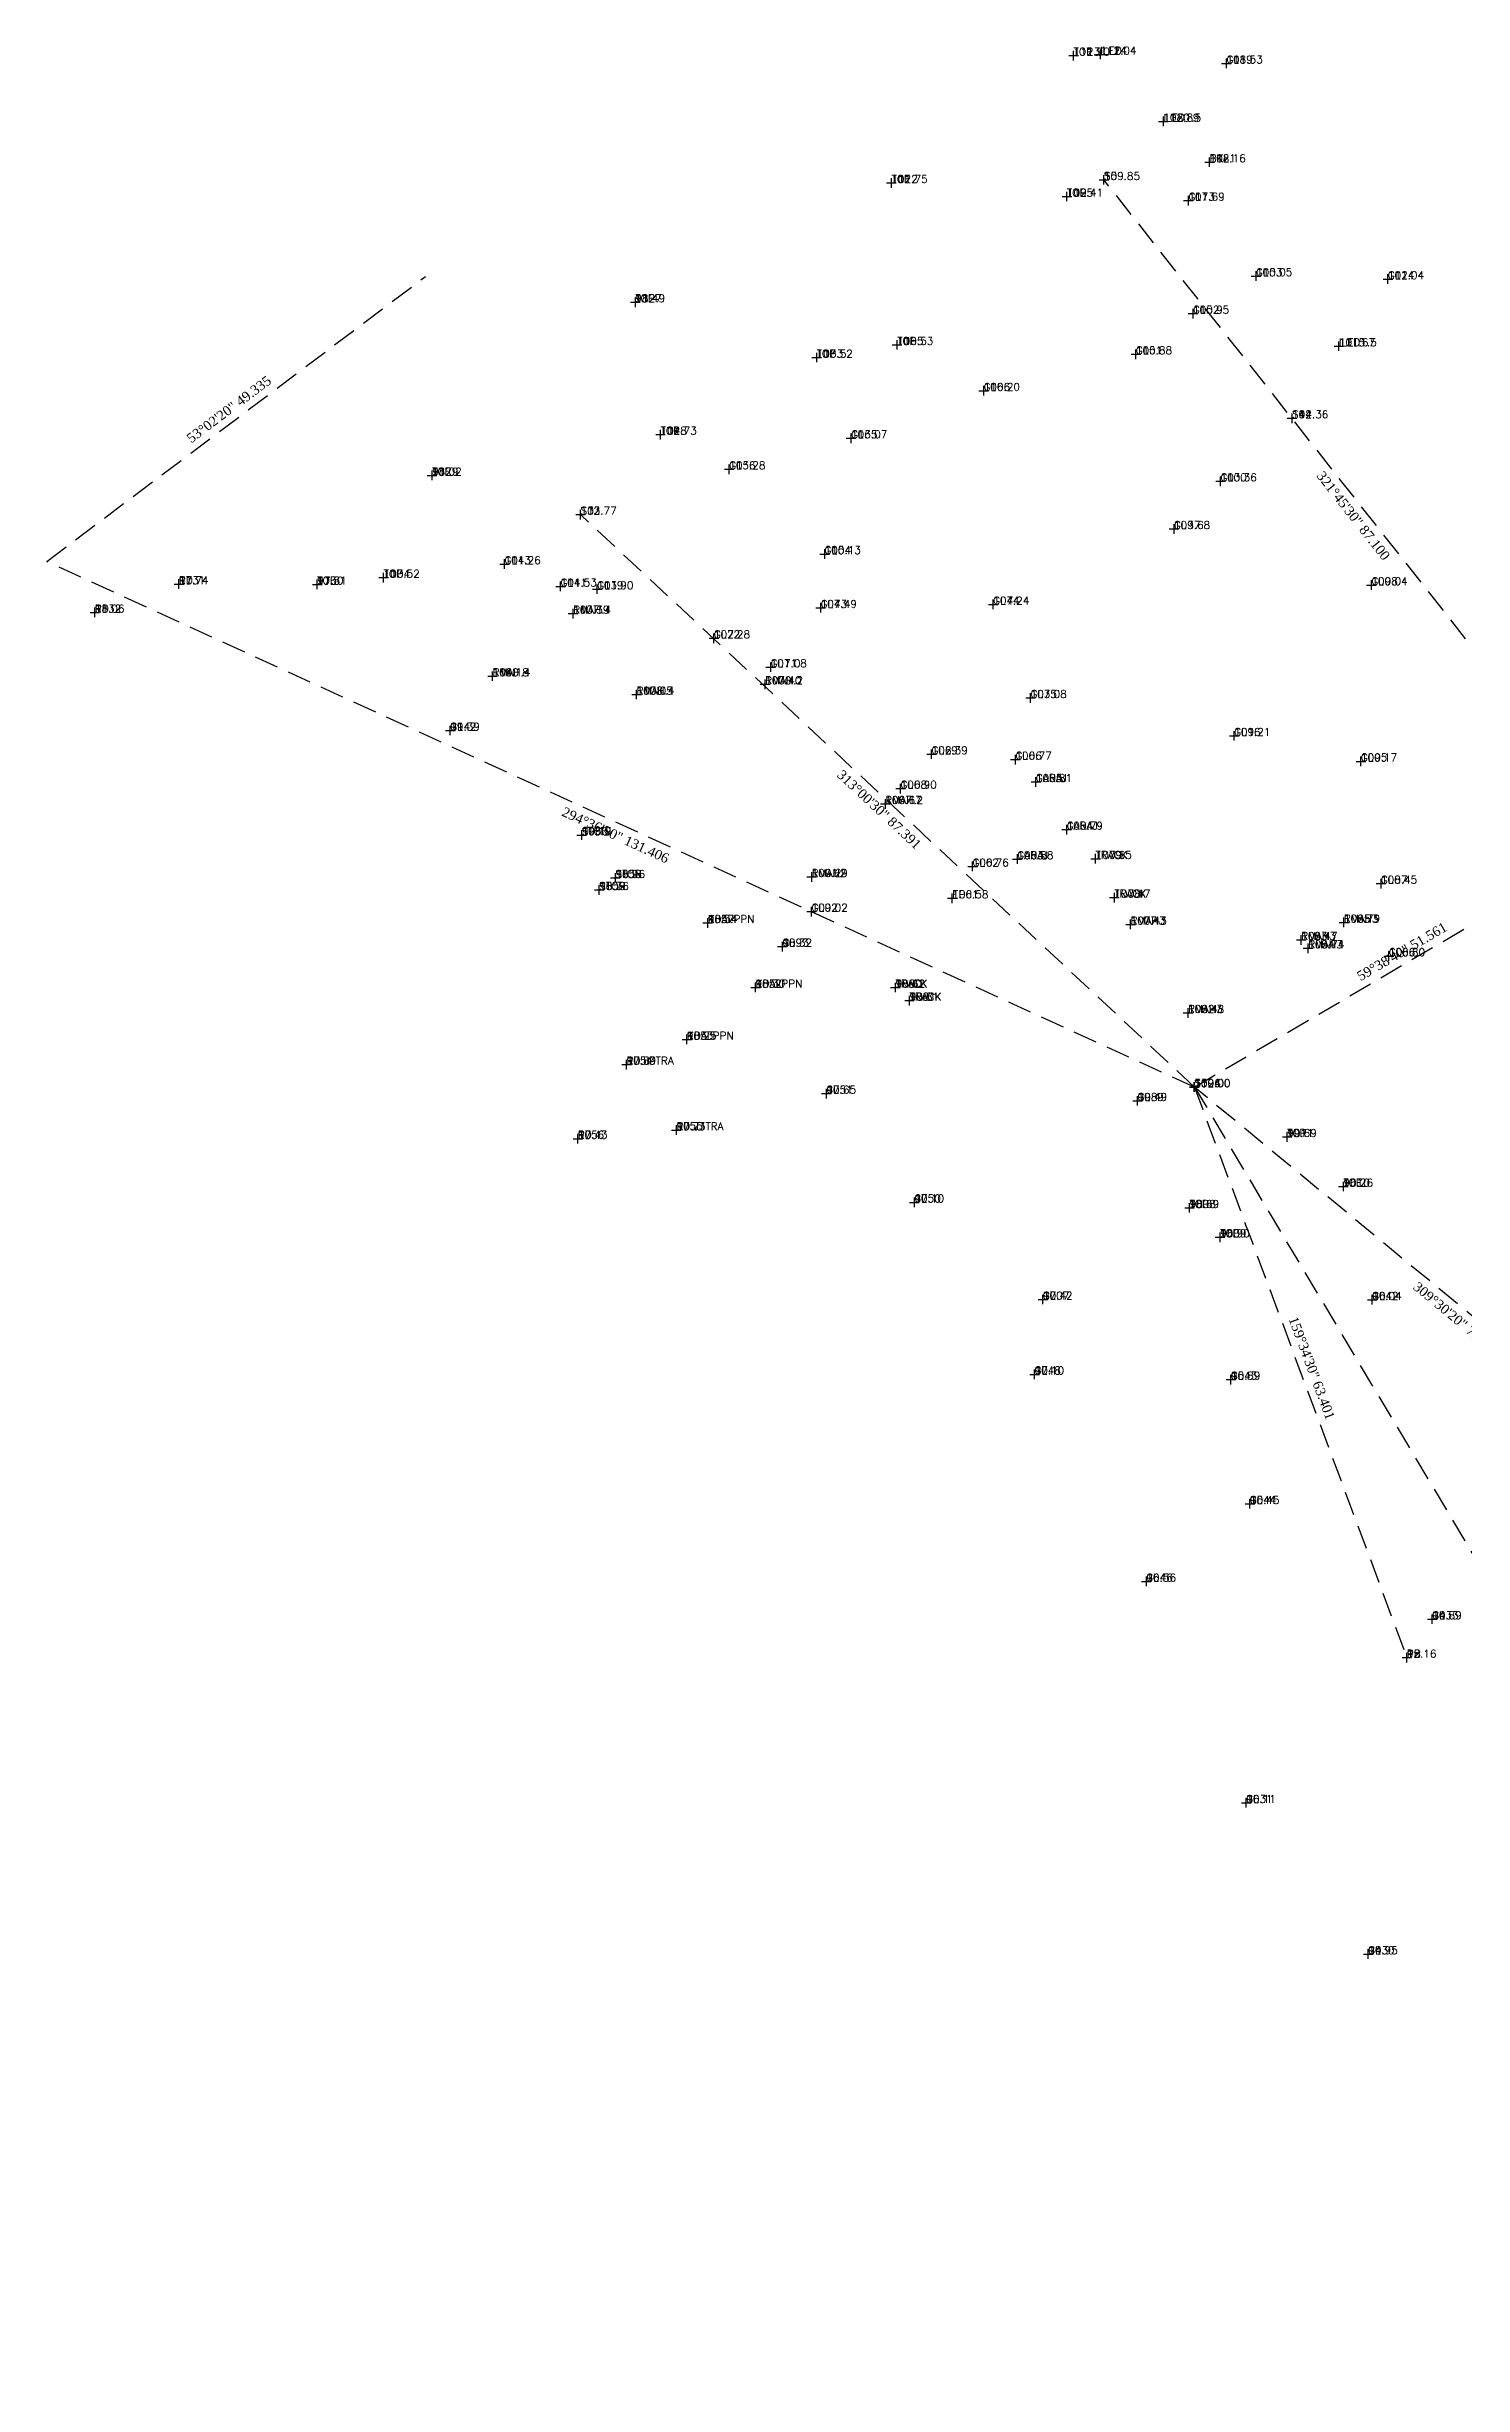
# Model space of a CAD drawing. Extents: x 881 to 1149, y 864 to 1108.
# Drawn here: x 880.5 to 1028, y 864.8 to 1108.3 of the extents above; entities that cross this region are included whole.
import ezdxf
from ezdxf.enums import TextEntityAlignment as Align

# ---------------------------------------------------------------- set-up
doc = ezdxf.new("R2010")
doc.units = 0
doc.header["$LTSCALE"] = 5
doc.header["$MEASUREMENT"] = 0
doc.header["$PDMODE"] = 2
doc.header["$PDSIZE"] = 0.5
doc.linetypes.add('DASHED', pattern=[0.75, 0.5, -0.25])
for name, color, linetype in [('160119_CODE', 7, 'CONTINUOUS'), ('160119_HEIGHT', 7, 'CONTINUOUS'), ('160119_PT', 7, 'CONTINUOUS'), ('160119_PTS', 7, 'CONTINUOUS'), ('BED', 3, 'CONTINUOUS'), ('TRA', 3, 'DASHED')]:
    doc.layers.add(name, color=color, linetype=linetype)
doc.styles.get("Standard").update_dxf_attribs({"font": 'simplex.shx', "width": 0.8})
doc.styles.add('TIMESNEWROMAN', font='TIMES.TTF')

# ---------------------------------------------------------------- blocks, each defined once
blk = doc.blocks.new('A$C6AAB6D5D')
at = {"layer": 'TRA'}
for p, q in [((163.96, 161.24), (110.05, 229.65)), ((0, 189.91), (39.42, 219.58)), ((119.47, 135.18), (55.56, 194.79)), ((119.47, 135.18), (0, 189.91)), ((119.47, 135.18), (163.96, 161.24)), ((175.8, 88.74), (119.47, 135.18)), ((119.47, 135.18), (141.59, 75.77)), ((119.47, 135.18), (200.01, 0)), ((175.8, 88.74), (204.03, 130.73)), ((175.8, 88.74), (207.31, 126.44)), ((247.93, 29.26), (175.8, 88.74)), ((247.93, 29.26), (268.04, 47.3))]:
    blk.add_line(p, q, dxfattribs=at)
at = {"layer": 'BED', "style": 'TIMESNEWROMAN'}
for s, rotation, p in [('53%%d02\'20" 49.335', 36.9611, (19.26, 205.35)), ('321%%d45\'30" 87.100', 308.2403, (135.63, 194.36)), ('313%%d00\'30" 87.391', 316.9917, (86.32, 163.71)), ('294%%d36\'50" 131.406', 335.3861, (59, 160.96)), ('59%%d38\'40" 51.561', 30.3556, (141.33, 148.86)), ('309%%d30\'20" 73.007', 320.4944, (146.52, 110.61)), ('33%%d55\'00" 50.594', 56.0833, (189.29, 110.15)), ('39%%d53\'40" 49.140', 50.1069, (190.98, 108.07)), ('159%%d34\'30" 63.401', 290.425, (131.23, 105.74)), ('149%%d12\'40" 157.360', 300.7875, (160.38, 67.98)), ('309%%D30\'15" 93.496', 320.4944, (210.75, 57.65)), ('48%%d07\'00" 27.011', 41.8847, (257.49, 38.84))]:
    blk.add_text(s, height=1, rotation=rotation, dxfattribs=at).set_placement(p, align=Align.CENTER)

msp = doc.modelspace()

# ---------------------------------------------------------------- linework, layer by layer
at = {"layer": '160119_PTS'}
for p in [(990.22, 1107.52), (987.44, 1107.4), (1003.35, 1106.59), (996.78, 1100.55), (1001.59, 1096.3), (968.47, 1094.14), (990.59, 1094.46), (986.74, 1092.73), (999.39, 1092.3), (1006.43, 1084.44), (1020.16, 1084.13), (941.81, 1081.72), (999.87, 1080.53), (960.69, 1075.96), (969.06, 1077.28), (993.92, 1076.3), (1015.05, 1077.14), (978.08, 1072.5), (1010.18, 1069.64), (944.43, 1067.94), (964.27, 1067.55), (920.65, 1063.69), (951.58, 1064.33), (1002.73, 1063.07), (936.1, 1059.61), (997.89, 1058.11), (928.19, 1054.45), (961.52, 1055.5), (894.29, 1052.37), (908.69, 1052.34), (915.6, 1053.04), (934.03, 1052.13), (937.84, 1051.84), (1018.44, 1052.27), (885.54, 1049.42), (935.33, 1049.29), (961.11, 1049.9), (979.07, 1050.25), (949.99, 1046.73), (926.94, 1042.78), (955.32, 1041.93), (955.9, 1043.72), (941.94, 1040.87), (982.95, 1040.52), (922.54, 1037.12), (972.65, 1034.66), (1004.16, 1036.57), (981.38, 1034.09), (1017.35, 1033.91), (969.43, 1031.07), (983.52, 1031.77), (967.84, 1029.47), (936.23, 1026.24), (986.72, 1026.8), (976.92, 1022.97), (981.58, 1023.74), (989.73, 1023.77), (938.06, 1020.52), (939.74, 1021.78), (960.17, 1021.87), (1019.44, 1021.18), (960.15, 1018.27), (974.8, 1019.65), (991.68, 1019.72), (949.35, 1017.08), (993.37, 1016.93), (1011.13, 1015.32), (1015.58, 1017.14), (957.12, 1014.62), (1011.85, 1014.45), (1020.26, 1013.64), (954.33, 1010.37), (968.89, 1010.36), (970.35, 1009), (999.35, 1007.72), (947.18, 1004.95), (940.9, 1002.34), (961.7, 999.31), (994.1, 998.56), (1000, 1000), (1000, 1000), (1000, 1000), (1000.01, 1000.01), (946.09, 995.52), (935.83, 994.62), (1009.67, 994.8), (1015.52, 989.64), (970.86, 987.99), (999.5, 987.42), (1002.69, 984.36), (984.25, 977.87), (1018.52, 977.85), (983.37, 970.08), (1003.81, 969.53), (1005.79, 956.6), (995.01, 948.52), (1024.77, 944.59), (1022.13, 940.58), (1005.41, 925.46), (1018.11, 909.71)]:
    msp.add_point(p, dxfattribs=at)

# ---------------------------------------------------------------- block references
at = {"layer": 'BED'}
msp.add_blockref('A$C6AAB6D5D', (880.54, 864.82), dxfattribs=at)

# ---------------------------------------------------------------- texts
at = {"layer": '160119_CODE'}
for s, p in [('TOP', (987.44, 1107.4)), ('ILED', (990.22, 1107.52)), ('GL', (1003.35, 1106.59)), ('ILED1.5', (996.78, 1100.55)), ('BKL', (1001.59, 1096.3)), ('TOE', (968.47, 1094.14)), ('TOP', (986.74, 1092.73)), ('S5', (990.59, 1094.46)), ('GL', (999.39, 1092.3)), ('GL', (1006.43, 1084.44)), ('GL', (1020.16, 1084.13)), ('TOE', (941.81, 1081.72)), ('GL', (999.87, 1080.53)), ('TOP', (960.69, 1075.96)), ('TOP', (969.06, 1077.28)), ('GL', (993.92, 1076.3)), ('ILED1.5', (1015.05, 1077.14)), ('GL', (978.08, 1072.5)), ('S14', (1010.18, 1069.64)), ('TOP', (944.43, 1067.94)), ('GL', (964.27, 1067.55)), ('TOE', (920.65, 1063.69)), ('GL', (951.58, 1064.33)), ('GL', (1002.73, 1063.07)), ('S13', (936.1, 1059.61)), ('GL', (997.89, 1058.11)), ('GL', (928.19, 1054.45)), ('GL', (961.52, 1055.5)), ('RD', (894.29, 1052.37)), ('TOE', (908.69, 1052.34)), ('TOP', (915.6, 1053.04)), ('GL', (934.03, 1052.13)), ('GL', (937.84, 1051.84)), ('GL', (1018.44, 1052.27)), ('RD', (885.54, 1049.42)), ('RMAH.4', (935.33, 1049.29)), ('GL', (961.11, 1049.9)), ('GL', (979.07, 1050.25)), ('GL', (949.99, 1046.73)), ('RMAH.4', (926.94, 1042.78)), ('RMAH.2', (955.32, 1041.93)), ('GL', (955.9, 1043.72)), ('RMAH.4', (941.94, 1040.87)), ('GL', (982.95, 1040.52)), ('GL', (922.54, 1037.12)), ('GL', (1004.16, 1036.57)), ('GL', (972.65, 1034.66)), ('GL', (981.38, 1034.09)), ('GARAJ', (983.52, 1031.77)), ('GL', (1017.35, 1033.91)), ('RMAH.2', (967.84, 1029.47)), ('GL', (969.43, 1031.07)), ('GARAJ', (986.72, 1026.8)), ('STOR', (936.23, 1026.24)), ('GL', (976.92, 1022.97)), ('GARAJ', (981.58, 1023.74)), ('TRACK', (989.73, 1023.77)), ('STOR', (938.06, 1020.52)), ('STOR', (939.74, 1021.78)), ('RMAH2', (960.17, 1021.87)), ('EP', (974.8, 1019.65)), ('TRACK', (991.68, 1019.72)), ('GL', (1019.44, 1021.18)), ('KDAI.PPN', (949.35, 1017.08)), ('GL', (960.15, 1018.27)), ('RMAH3', (1015.58, 1017.14)), ('GL', (957.12, 1014.62)), ('RMAH3', (993.37, 1016.93)), ('RMAH3', (1011.13, 1015.32)), ('RMAH3', (1011.85, 1014.45)), ('GL', (1020.26, 1013.64)), ('KDAI.PPN', (954.33, 1010.37)), ('TRACK', (968.89, 1010.36)), ('TRACK', (970.35, 1009)), ('RMAH3', (999.35, 1007.72)), ('KDAI.PPN', (947.18, 1004.95)), ('RD.J3TRA', (940.9, 1002.34)), ('S3', (1000, 1000)), ('S3', (1000, 1000)), ('S3', (1000.01, 1000.01)), ('GL', (961.7, 999.31)), ('GL', (994.1, 998.56)), ('RD.J3TRA', (946.09, 995.52)), ('RD', (935.83, 994.62)), ('TOP', (1009.67, 994.8)), ('GL', (970.86, 987.99)), ('TOE', (1015.52, 989.64)), ('TOP', (999.5, 987.42)), ('TOE', (1002.69, 984.36)), ('GL', (984.25, 977.87)), ('GL', (1018.52, 977.85)), ('GL', (983.37, 970.08)), ('GL', (1003.81, 969.53)), ('GL', (1005.79, 956.6)), ('GL', (995.01, 948.52)), ('GL', (1024.77, 944.59)), ('PB', (1022.13, 940.58)), ('GL', (1005.41, 925.46)), ('GL', (1018.11, 909.71))]:
    msp.add_text(s, height=0.8, dxfattribs=at).set_placement(p)
at = {"layer": '160119_HEIGHT'}
for s, p in [('111.90', (987.44, 1107.4)), ('111.04', (990.22, 1107.52)), ('108.53', (1003.35, 1106.59)), ('108.89', (996.78, 1100.55)), ('108.16', (1001.59, 1096.3)), ('101.75', (968.47, 1094.14)), ('109.41', (986.74, 1092.73)), ('109.85', (990.59, 1094.46)), ('107.69', (999.39, 1092.3)), ('105.05', (1006.43, 1084.44)), ('102.04', (1020.16, 1084.13)), ('98.49', (941.81, 1081.72)), ('105.95', (999.87, 1080.53)), ('106.52', (960.69, 1075.96)), ('106.53', (969.06, 1077.28)), ('105.88', (993.92, 1076.3)), ('101.67', (1015.05, 1077.14)), ('106.20', (978.08, 1072.5)), ('102.36', (1010.18, 1069.64)), ('104.73', (944.43, 1067.94)), ('106.07', (964.27, 1067.55)), ('98.02', (920.65, 1063.69)), ('105.28', (951.58, 1064.33)), ('103.36', (1002.73, 1063.07)), ('102.77', (936.1, 1059.61)), ('103.68', (997.89, 1058.11)), ('101.26', (928.19, 1054.45)), ('105.13', (961.52, 1055.5)), ('97.74', (894.29, 1052.37)), ('97.81', (908.69, 1052.34)), ('100.52', (915.6, 1053.04)), ('101.53', (934.03, 1052.13)), ('101.90', (937.84, 1051.84)), ('100.04', (1018.44, 1052.27)), ('98.06', (885.54, 1049.42)), ('100.39', (935.33, 1049.29)), ('104.49', (961.11, 1049.9)), ('104.24', (979.07, 1050.25)), ('102.28', (949.99, 1046.73)), ('100.18', (926.94, 1042.78)), ('100.40', (955.32, 1041.93)), ('101.08', (955.9, 1043.72)), ('100.05', (941.94, 1040.87)), ('103.08', (982.95, 1040.52)), ('99.39', (922.54, 1037.12)), ('101.21', (1004.16, 1036.57)), ('102.39', (972.65, 1034.66)), ('100.77', (981.38, 1034.09)), ('100.81', (983.52, 1031.77)), ('100.17', (1017.35, 1033.91)), ('100.67', (967.84, 1029.47)), ('100.90', (969.43, 1031.07)), ('100.79', (986.72, 1026.8)), ('99.19', (936.23, 1026.24)), ('100.76', (976.92, 1022.97)), ('100.88', (981.58, 1023.74)), ('100.65', (989.73, 1023.77)), ('98.36', (938.06, 1020.52)), ('98.96', (939.74, 1021.78)), ('100.29', (960.17, 1021.87)), ('100.58', (974.8, 1019.65)), ('100.47', (991.68, 1019.72)), ('100.45', (1019.44, 1021.18)), ('98.54', (949.35, 1017.08)), ('100.02', (960.15, 1018.27)), ('100.79', (1015.58, 1017.14)), ('98.32', (957.12, 1014.62)), ('100.43', (993.37, 1016.93)), ('100.47', (1011.13, 1015.32)), ('100.74', (1011.85, 1014.45)), ('100.80', (1020.26, 1013.64)), ('98.30', (954.33, 1010.37)), ('98.62', (968.89, 1010.36)), ('98.81', (970.35, 1009)), ('100.48', (999.35, 1007.72)), ('98.25', (947.18, 1004.95)), ('97.89', (940.9, 1002.34)), ('100.00', (1000, 1000)), ('100.00', (1000, 1000)), ('100.00', (1000, 1000)), ('100.00', (1000.01, 1000.01)), ('97.65', (961.7, 999.31)), ('99.49', (994.1, 998.56)), ('97.71', (946.09, 995.52)), ('97.43', (935.83, 994.62)), ('99.69', (1009.67, 994.8)), ('97.10', (970.86, 987.99)), ('96.26', (1015.52, 989.64)), ('98.69', (999.5, 987.42)), ('96.90', (1002.69, 984.36)), ('97.42', (984.25, 977.87)), ('96.04', (1018.52, 977.85)), ('97.10', (983.37, 970.08)), ('95.89', (1003.81, 969.53)), ('95.45', (1005.79, 956.6)), ('96.56', (995.01, 948.52)), ('94.89', (1024.77, 944.59)), ('95.16', (1022.13, 940.58)), ('96.11', (1005.41, 925.46)), ('94.95', (1018.11, 909.71))]:
    msp.add_text(s, height=0.8, dxfattribs=at).set_placement(p)
at = {"layer": '160119_PT'}
for s, p in [('1123', (987.44, 1107.4)), ('1124', (990.22, 1107.52)), ('1119', (1003.35, 1106.59)), ('1120', (996.78, 1100.55)), ('1121', (1001.59, 1096.3)), ('1122', (968.47, 1094.14)), ('1125', (986.74, 1092.73)), ('5', (990.59, 1094.46)), ('1113', (999.39, 1092.3)), ('1103', (1006.43, 1084.44)), ('1114', (1020.16, 1084.13)), ('1127', (941.81, 1081.72)), ('1102', (999.87, 1080.53)), ('1133', (960.69, 1075.96)), ('1105', (969.06, 1077.28)), ('1101', (993.92, 1076.3)), ('1115', (1015.05, 1077.14)), ('1106', (978.08, 1072.5)), ('14', (1010.18, 1069.64)), ('1128', (944.43, 1067.94)), ('1135', (964.27, 1067.55)), ('1129', (920.65, 1063.69)), ('1136', (951.58, 1064.33)), ('1100', (1002.73, 1063.07)), ('13', (936.1, 1059.61)), ('1097', (997.89, 1058.11)), ('1143', (928.19, 1054.45)), ('1104', (961.52, 1055.5)), ('1131', (894.29, 1052.37)), ('1130', (908.69, 1052.34)), ('1134', (915.6, 1053.04)), ('1141', (934.03, 1052.13)), ('1139', (937.84, 1051.84)), ('1098', (1018.44, 1052.27)), ('1132', (885.54, 1049.42)), ('1137', (935.33, 1049.29)), ('1073', (961.11, 1049.9)), ('1074', (979.07, 1050.25)), ('1072', (949.99, 1046.73)), ('1140', (926.94, 1042.78)), ('1070', (955.32, 1041.93)), ('1071', (955.9, 1043.72)), ('1138', (941.94, 1040.87)), ('1075', (982.95, 1040.52)), ('1142', (922.54, 1037.12)), ('1096', (1004.16, 1036.57)), ('1069', (972.65, 1034.66)), ('1066', (981.38, 1034.09)), ('1065', (983.52, 1031.77)), ('1095', (1017.35, 1033.91)), ('1067', (967.84, 1029.47)), ('1068', (969.43, 1031.07)), ('1064', (986.72, 1026.8)), ('1060', (936.23, 1026.24)), ('1062', (976.92, 1022.97)), ('1063', (981.58, 1023.74)), ('1079', (989.73, 1023.77)), ('1059', (938.06, 1020.52)), ('1058', (939.74, 1021.78)), ('1091', (960.17, 1021.87)), ('1061', (974.8, 1019.65)), ('1078', (991.68, 1019.72)), ('1087', (1019.44, 1021.18)), ('1057', (949.35, 1017.08)), ('1092', (960.15, 1018.27)), ('1085', (1015.58, 1017.14)), ('1093', (957.12, 1014.62)), ('1077', (993.37, 1016.93)), ('1083', (1011.13, 1015.32)), ('1084', (1011.85, 1014.45)), ('1086', (1020.26, 1013.64)), ('1052', (954.33, 1010.37)), ('1080', (968.89, 1010.36)), ('1081', (970.35, 1009)), ('1082', (999.35, 1007.72)), ('1053', (947.18, 1004.95)), ('1054', (940.9, 1002.34)), ('3', (1000, 1000)), ('1006', (1000, 1000)), ('1126', (1000, 1000)), ('1094', (1000.01, 1000.01)), ('1051', (961.7, 999.31)), ('1089', (994.1, 998.56)), ('1055', (946.09, 995.52)), ('1056', (935.83, 994.62)), ('1011', (1009.67, 994.8)), ('1050', (970.86, 987.99)), ('1010', (1015.52, 989.64)), ('1008', (999.5, 987.42)), ('1009', (1002.69, 984.36)), ('1007', (984.25, 977.87)), ('1042', (1018.52, 977.85)), ('1048', (983.37, 970.08)), ('1043', (1003.81, 969.53)), ('1044', (1005.79, 956.6)), ('1046', (995.01, 948.52)), ('1033', (1024.77, 944.59)), ('12', (1022.13, 940.58)), ('1031', (1005.41, 925.46)), ('1030', (1018.11, 909.71))]:
    msp.add_text(s, height=0.8, dxfattribs=at).set_placement(p)

doc.saveas('drawing.dxf')
